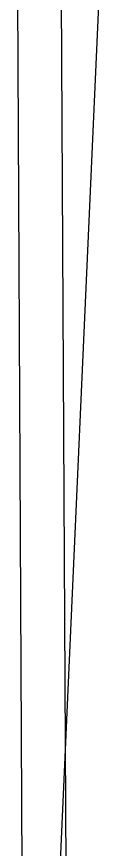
# Model space of a CAD drawing. Extents: x -599358 to 2865263, y -1062760 to 486533.
# Drawn here: x 243246 to 243272.4, y -693281.2 to -693039.1 of the extents above; entities that cross this region are included whole.
import ezdxf

# ---------------------------------------------------------------- set-up
doc = ezdxf.new("R2010")
doc.units = 0
doc.layers.add('零件1^葫芦小车', color=7, linetype='Continuous')

msp = doc.modelspace()

# ---------------------------------------------------------------- linework, layer by layer
at = {"layer": '零件1^葫芦小车', "color": 4, "linetype": 'Continuous'}
for p, q in [((243247.7110911211, -693300.3129049551), (243245.995593008, -692976.4865745924)), ((243258.6304939819, -692976.4865745924), (243260.430118888, -693308.837223184)), ((243249.804322281, -693483.160353497), (243272.3833884847, -692980.2071104452))]:
    msp.add_line(p, q, dxfattribs=at)

doc.saveas('drawing.dxf')
